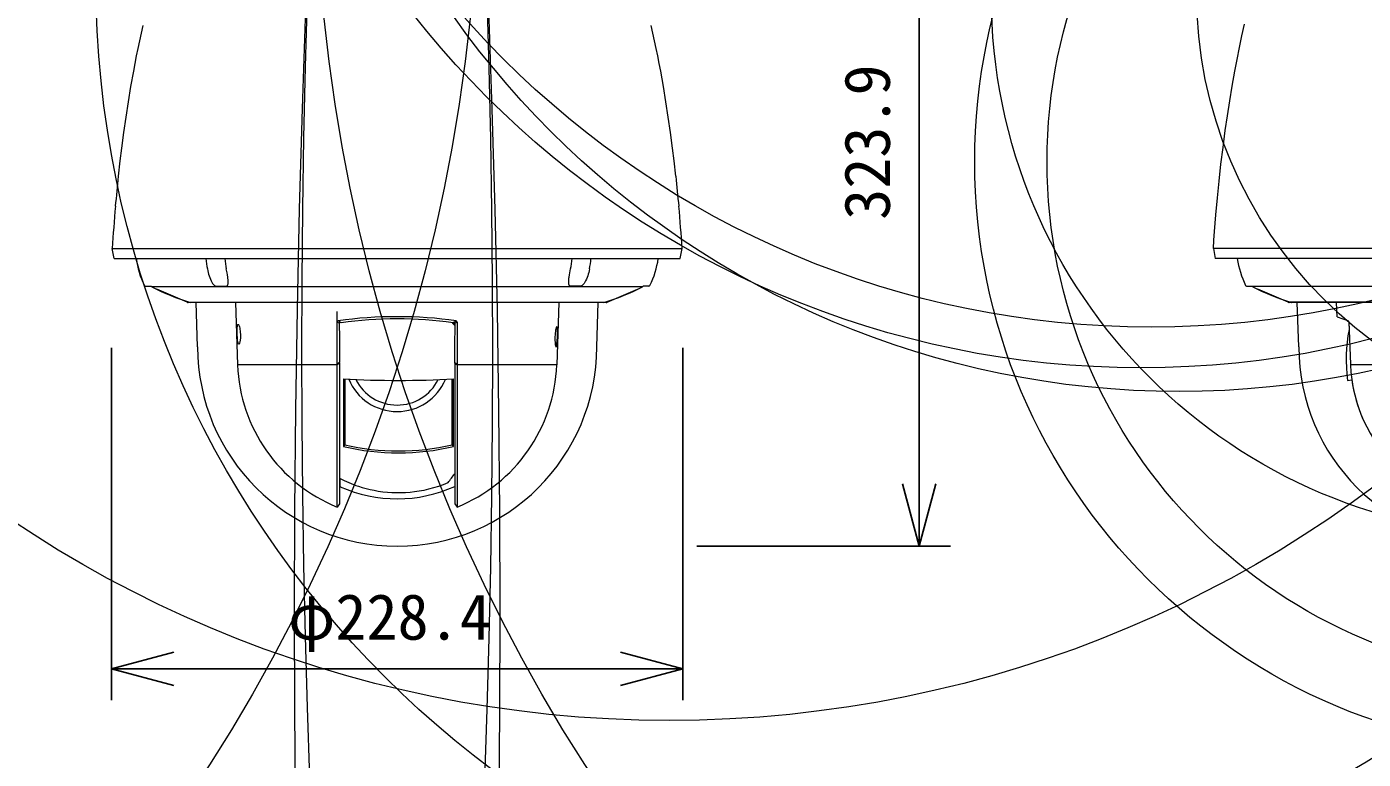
# Model space of a CAD drawing. Units: millimetres, scale not verified. Extents: x -13524 to 23390, y -15630 to 11631.
# Drawn here: x -39.4 to 14.2, y 25.2 to 54.6 of the extents above; entities that cross this region are included whole.
import ezdxf
from ezdxf.enums import TextEntityAlignment as Align

# ---------------------------------------------------------------- set-up
doc = ezdxf.new("R2010")
doc.units = ezdxf.units.MM
doc.header["$LTSCALE"] = 0.125
doc.layers.add('0-0_0', color=7, linetype='Continuous')
doc.layers.add('0-5_SUNPO', color=7, linetype='Continuous')
doc.layers.add('0-4_GAIKEI', color=1, linetype='Continuous', lineweight=18)
doc.styles.add('ＭＳ ゴシック', font='')
doc.styles.get('ＭＳ ゴシック').set_extended_font_data('MS Gothic')

# ---------------------------------------------------------------- blocks, each defined once
blk = doc.blocks.new('_Open30')
at = {"layer": '0-0_0'}
blk.add_line((0, 0), (-1, 0), dxfattribs=at)
blk.add_lwpolyline([(-1, 0.26795), (0, 0), (-1, -0.26795)], dxfattribs=at)
blk = doc.blocks.new('D1')
at = {"layer": '0-5_SUNPO'}
for p, q in [((286.5496, 409.1809), (286.5496, 395.054)), ((309.4496, 409.1809), (309.4496, 395.054)), ((289.0496, 396.304), (306.9496, 396.304))]:
    blk.add_line(p, q, dxfattribs=at)
at = {"layer": '0-5_SUNPO', "xscale": 2.5, "yscale": 2.5, "rotation": 180}
blk.add_blockref('_Open30', (286.5496, 396.304), dxfattribs=at)
at = {"layer": '0-5_SUNPO', "xscale": 2.5, "yscale": 2.5}
blk.add_blockref('_Open30', (309.4496, 396.304), dxfattribs=at)
at = {"layer": '0-5_SUNPO', "style": 'ＭＳ ゴシック'}
blk.add_text('φ228.4', height=1.833, dxfattribs=at).set_placement((293.6246, 396.929), align=Align.BOTTOM_LEFT)
blk = doc.blocks.new('D2')
at = {"layer": '0-5_SUNPO'}
for p, q in [((304.2232, 433.6635), (320.1765, 433.6635)), ((318.9265, 403.7293), (318.9265, 431.1635)), ((310.0159, 401.2293), (320.1765, 401.2293))]:
    blk.add_line(p, q, dxfattribs=at)
at = {"layer": '0-5_SUNPO', "xscale": 2.5, "yscale": 2.5}
for p, rotation in [((318.9265, 433.6635), 90), ((318.9265, 401.2293), 270)]:
    blk.add_blockref('_Open30', p, dxfattribs=dict(at, rotation=rotation))
at = {"layer": '0-5_SUNPO', "style": 'ＭＳ ゴシック'}
blk.add_text('323.9', height=1.833, rotation=90, dxfattribs=at).set_placement((318.3015, 414.3214), align=Align.BOTTOM_LEFT)

msp = doc.modelspace()

# ---------------------------------------------------------------- linework, layer by layer
at = {"layer": '0-4_GAIKEI'}
for p, q in [((-35.927, 45.6642), (-13.083, 45.6642)), ((31.0612, 45.6642), (8.2171, 45.6642)), ((-14.6694, 44.1342), (-34.3406, 44.1342)), ((-31.7605, 44.1575), (-31.756, 44.1574)), ((-31.756, 44.1574), (-31.5511, 44.1574)), ((-31.5511, 44.1574), (-31.3405, 44.1574)), ((-31.3406, 44.1574), (-31.3358, 44.1575)), ((-17.3589, 44.1574), (-17.5695, 44.1574)), ((-17.154, 44.1574), (-17.3589, 44.1574)), ((9.55, 44.1542), (29.7282, 44.1542)), ((-30.9886, 43.5062), (-30.9011, 41.0008)), ((-18.0214, 43.5062), (-18.1089, 41.0008)), ((13.1756, 42.9306), (13.1556, 43.5042)), ((-26.905, 35.2912), (-26.905, 43.1439)), ((13.1756, 42.9306), (13.629, 42.7638)), ((-26.8262, 42.666), (-26.905, 42.7148)), ((-22.2443, 42.6966), (-22.184, 42.631)), ((-22.105, 42.7148), (-22.1838, 42.666)), ((-22.105, 42.7148), (-22.105, 35.2912)), ((13.6459, 42.7148), (13.7094, 41.0266)), ((13.6459, 42.7148), (13.657, 42.4177)), ((-30.7936, 42.2938), (-30.7898, 42.2242)), ((-26.905, 41.0008), (-30.9011, 41.0008)), ((-26.8155, 41.0933), (-26.905, 41.0266)), ((-26.8153, 41.068), (-26.905, 41.0008)), ((-26.8153, 41.068), (-26.8155, 41.0933)), ((-26.8153, 41.068), (-26.8151, 41.0061)), ((-22.1947, 41.068), (-22.1946, 41.0933)), ((-22.1947, 41.068), (-22.105, 41.0008)), ((-22.1946, 41.0933), (-22.105, 41.0266)), ((-18.1089, 41.0008), (-22.105, 41.0008)), ((13.7094, 41.0266), (13.7104, 41.0008)), ((25.5679, 41.0008), (13.7104, 41.0008)), ((-26.66, 40.4326), (-26.66, 37.7226)), ((-26.605, 40.4297), (-26.605, 37.7755)), ((-22.3198, 40.4289), (-22.3198, 37.7852)), ((-22.305, 40.4297), (-22.305, 37.7755)), ((-22.25, 37.7226), (-22.25, 40.4326)), ((13.5985, 40.3752), (13.7639, 40.3985)), ((-26.605, 37.7755), (-26.66, 37.7226)), ((-22.25, 37.7226), (-22.305, 37.7755)), ((-26.805, 36.1184), (-26.805, 36.4428)), ((-22.195, 36.6054), (-22.2016, 36.6212)), ((-26.805, 36.3992), (-26.815, 36.3992)), ((-26.7872, 36.1104), (-26.7874, 36.4338)), ((-22.195, 36.1229), (-22.195, 35.4168)), ((-22.195, 35.4168), (-22.105, 35.2912))]:
    msp.add_line(p, q, dxfattribs=at)
at = {"layer": '0-4_GAIKEI', "color": 7}
for p, q in [((-35.855, 45.2642), (-35.927, 45.6642)), ((-13.155, 45.2642), (-13.083, 45.6642)), ((8.2171, 45.6642), (8.2891, 45.2642)), ((-35.855, 45.2642), (-13.155, 45.2642)), ((30.9891, 45.2642), (8.2891, 45.2642)), ((11.0587, 45.2614), (11.0629, 45.2642)), ((11.0688, 45.2642), (11.0587, 45.2614)), ((-34.5941, 44.1542), (-34.3729, 44.1542)), ((-32.9239, 43.5123), (-34.1445, 44.0354)), ((-16.0861, 43.5123), (-14.8655, 44.0354)), ((-14.4159, 44.1542), (-14.6371, 44.1542)), ((-32.7807, 43.5042), (-32.7714, 43.5042)), ((-32.505, 41.7242), (-32.5672, 43.5042)), ((-16.2298, 43.5042), (-17.2429, 43.5042)), ((-16.505, 41.7242), (-16.4428, 43.5042)), ((-16.2293, 43.5042), (-16.2386, 43.5042)), ((-16.0861, 43.5123), (-16.0864, 43.5123)), ((28.0186, 43.5042), (11.2596, 43.5042)), ((27.9282, 43.5062), (11.3501, 43.5062)), ((11.3637, 43.5042), (11.3659, 43.5042)), ((11.6391, 41.7242), (11.577, 43.5042))]:
    msp.add_line(p, q, dxfattribs=at)
for points in [[(8.2171, 45.6642), (8.2386, 46.0031), (8.2621, 46.3419), (8.315, 47.0191), (8.3758, 47.6956), (8.4442, 48.3714), (8.5201, 49.0464), (8.6033, 49.7205), (8.6937, 50.3938), (8.7802, 50.9927), (8.8724, 51.5891), (8.9709, 52.1845), (9.0766, 52.7804), (9.1659, 53.2532), (9.2605, 53.7268), (9.3601, 54.1977), (9.465, 54.6649)], [(-35.679, 48.5642), (-35.6079, 49.1818), (-35.5439, 49.6968), (-35.4614, 50.3147), (-35.373, 50.9317), (-35.2783, 51.5479), (-35.1769, 52.1631), (-35.0681, 52.777), (-35.0108, 53.0835), (-34.9515, 53.3897), (-34.8901, 53.6955), (-34.8264, 54.0009), (-34.7604, 54.3058), (-34.6918, 54.6102)], [(-13.331, 48.5642), (-13.4021, 49.1818), (-13.4661, 49.6968), (-13.5486, 50.3147), (-13.637, 50.9317), (-13.7317, 51.5479), (-13.8331, 52.1631), (-13.9419, 52.777), (-13.9992, 53.0835), (-14.0585, 53.3897), (-14.1199, 53.6955), (-14.1836, 54.0009), (-14.2496, 54.3058), (-14.3182, 54.6102)], [(11.8693, 45.2614), (11.0587, 45.2614), (11.0585, 45.2642)], [(28.058, 43.5123), (11.2203, 43.5123), (9.9996, 44.0354)], [(-16.1255, 43.5042), (-16.1258, 43.5042), (-32.8845, 43.5042)], [(-16.216, 43.5062), (-31.7793, 43.5062), (-32.7941, 43.5062)]]:
    msp.add_lwpolyline(points, dxfattribs=at)
at = {"layer": '0-4_GAIKEI'}
for points in [[(-32.1142, 44.8458), (-32.0992, 44.7722), (-32.0819, 44.6988), (-32.064, 44.6328), (-32.0438, 44.5674), (-32.0197, 44.4993), (-31.992, 44.4313), (-31.9602, 44.3647), (-31.933, 44.3157), (-31.9022, 44.2683), (-31.8792, 44.2378), (-31.8534, 44.2089), (-31.8233, 44.1824)], [(-31.3085, 44.1824), (-31.3008, 44.1949), (-31.2949, 44.2086), (-31.2903, 44.223), (-31.2847, 44.2502), (-31.2816, 44.2783), (-31.2803, 44.3102), (-31.2806, 44.3425), (-31.2848, 44.4083), (-31.2923, 44.4758), (-31.2987, 44.5211), (-31.3133, 44.6122), (-31.3271, 44.6897), (-31.3563, 44.8459)], [(-17.6015, 44.1824), (-17.6092, 44.1949), (-17.6151, 44.2086), (-17.6197, 44.223), (-17.6253, 44.2502), (-17.6284, 44.2783), (-17.6297, 44.3102), (-17.6294, 44.3425), (-17.6252, 44.4083), (-17.6177, 44.4758), (-17.6114, 44.5211), (-17.5967, 44.6122), (-17.5829, 44.6897), (-17.5537, 44.8459)], [(-16.7959, 44.8458), (-16.8108, 44.7722), (-16.8281, 44.6988), (-16.846, 44.6328), (-16.8662, 44.5674), (-16.8903, 44.4993), (-16.918, 44.4313), (-16.9498, 44.3647), (-16.977, 44.3157), (-17.0078, 44.2683), (-17.0308, 44.2378), (-17.0566, 44.2089), (-17.0867, 44.1824), (-17.0982, 44.1717), (-17.1117, 44.1646), (-17.1249, 44.1606), (-17.1495, 44.1575), (-17.154, 44.1574)], [(-31.8233, 44.1824), (-31.8118, 44.1717), (-31.7983, 44.1646), (-31.7851, 44.1606), (-31.7605, 44.1575)], [(-31.3358, 44.1575), (-31.3243, 44.1589), (-31.3196, 44.1606), (-31.3141, 44.1648), (-31.3105, 44.172), (-31.3085, 44.1824)], [(-17.5695, 44.1574), (-17.5742, 44.1575), (-17.5857, 44.1589), (-17.5904, 44.1606), (-17.5959, 44.1648), (-17.5996, 44.172), (-17.6015, 44.1824)], [(-30.7898, 42.2242), (-30.7887, 42.1521), (-30.7904, 42.0827), (-30.7974, 41.9939), (-30.8084, 41.9207), (-30.8206, 41.8714), (-30.8272, 41.8532), (-30.834, 41.8393), (-30.8408, 41.8299), (-30.8476, 41.825), (-30.8516, 41.8242), (-30.8563, 41.8254), (-30.8611, 41.8289), (-30.8656, 41.8348), (-30.8744, 41.8535), (-30.8826, 41.8813), (-30.8901, 41.9178), (-30.8998, 41.9875), (-30.9076, 42.0721), (-30.9158, 42.2242), (-30.9182, 42.3304), (-30.9175, 42.4281), (-30.9149, 42.4898), (-30.9104, 42.5412), (-30.9064, 42.569), (-30.9016, 42.5913), (-30.8963, 42.6072), (-30.8903, 42.6179), (-30.8852, 42.6226), (-30.8798, 42.6242), (-30.8757, 42.6233), (-30.867, 42.6167), (-30.8602, 42.6074), (-30.8532, 42.5944), (-30.839, 42.5579), (-30.8282, 42.5208), (-30.818, 42.4763), (-30.8083, 42.4218), (-30.8001, 42.3615), (-30.7936, 42.2938)], [(-26.905, 42.7148), (-26.9029, 42.7302), (-26.8968, 42.7439), (-26.8858, 42.756), (-26.8723, 42.7627), (-26.8671, 42.7638)], [(-26.8131, 42.7019), (-26.8041, 42.7085), (-26.7924, 42.7109), (-26.784, 42.7099), (-26.7777, 42.7076), (-26.7741, 42.7051)], [(-22.1969, 42.7019), (-22.206, 42.7085), (-22.2176, 42.7109), (-22.226, 42.7099), (-22.2323, 42.7076), (-22.2359, 42.7051)], [(-22.105, 42.7148), (-22.1071, 42.7302), (-22.1132, 42.7439), (-22.1242, 42.756), (-22.1377, 42.7627), (-22.1429, 42.7638)], [(13.6459, 42.7148), (13.6433, 42.7368), (13.6376, 42.7543), (13.632, 42.762), (13.629, 42.7638)], [(-26.8151, 41.0061), (-26.815, 35.4168), (-26.905, 35.2912)], [(-22.1947, 41.068), (-22.1949, 41.0061), (-22.195, 35.4168)], [(-26.815, 36.4479), (-26.6311, 36.3577), (-26.4436, 36.2746), (-26.3485, 36.2357), (-26.2526, 36.1987), (-26.1563, 36.1636), (-26.0593, 36.1305), (-25.9025, 36.0813), (-25.7442, 36.0372), (-25.5846, 35.9981), (-25.4237, 35.9642), (-25.2619, 35.9354), (-25.0811, 35.9096), (-24.8994, 35.8903), (-24.7172, 35.8776), (-24.5346, 35.8714), (-24.3519, 35.8718), (-24.1694, 35.8788), (-23.9872, 35.8924), (-23.8057, 35.9126), (-23.625, 35.9392), (-23.5255, 35.9567), (-23.4264, 35.9762), (-23.2294, 36.021), (-23.0344, 36.0734), (-22.8416, 36.1335), (-22.6514, 36.2009), (-22.464, 36.2756)]]:
    msp.add_lwpolyline(points, dxfattribs=at)
msp.add_lwpolyline([(-18.0821, 42.1242), (-18.0793, 42.2304), (-18.0787, 42.3281), (-18.0801, 42.3959), (-18.0834, 42.4509), (-18.0888, 42.4913), (-18.0932, 42.5087), (-18.0984, 42.5196), (-18.103, 42.5237), (-18.1055, 42.5242), (-18.1098, 42.5228), (-18.1144, 42.5187), (-18.1191, 42.5118), (-18.1274, 42.4943), (-18.136, 42.4694), (-18.1452, 42.435), (-18.1542, 42.393), (-18.1629, 42.3423), (-18.1705, 42.2853), (-18.178, 42.2068), (-18.1825, 42.1242), (-18.1839, 42.0522), (-18.1827, 41.9828), (-18.1773, 41.8939), (-18.1684, 41.8207), (-18.1585, 41.7714), (-18.1477, 41.7393), (-18.1404, 41.7277), (-18.1368, 41.725), (-18.1337, 41.7242), (-18.132, 41.7244), (-18.1286, 41.7262), (-18.1238, 41.7324), (-18.1191, 41.7426), (-18.1122, 41.7667), (-18.1059, 41.8001), (-18.098, 41.8634), (-18.0914, 41.9424)], close=True, dxfattribs=at)
for centre, radius in [((1677.2248, 1204.7995), 1998.5303), ((-4899.4522, -7005.2079), 8624.3126), ((-670.5169, 67.2225), 712.7527), ((-646.7463, 31.0607), 626.3595), ((596.5403, 31.1243), 625.1617), ((-464.0869, 41.4763), 443.4033), ((414.2744, 41.5261), 442.5992), ((-347.0647, 63.9564), 388.6825), ((-314.5024, 63.3042), 356.7168), ((-231.3831, 109.7214), 275.7766), ((-230.4627, 63.1191), 272.0774), ((-126.3322, 90.268), 169.3384), ((-104.0595, 74.437), 146.726), ((-127.4606, 30.1281), 175.1462), ((-89.9388, 57.3943), 132.6051), ((-59.271, 71.9561), 101.4854), ((-58.9358, 71.9641), 101.1501), ((-48.1418, 74.9512), 90.6145), ((-53.7523, 56.9869), 96.225), ((-240.0022, -344.9388), 496.548), ((-30.4711, 71.9628), 72.0858), ((-37.7818, 56.9023), 80.2544), ((-16.1702, 75.377), 58.8317), ((-89.7593, 61.8945), 68.53), ((40.7448, 61.895), 68.5255), ((-22.9378, 56.6364), 65.5999), ((-13.5983, 73.9666), 47.2345), ((5.721, 79.2293), 36.7199), ((5.3214, 77.9946), 37.1139), ((6.8426, 75.5563), 35.6268), ((2.945, 56.428), 39.5248), ((20.9847, 55.8104), 21.6696), ((-36.0293, -651.4036), 725.1254), ((-12.9807, -651.4037), 725.1255), ((-29.4074, -63.7619), 137.6261), ((-19.6026, -63.7619), 137.6261), ((25.0016, 55.9657), 17.4633), ((22.3509, 49.1537), 23.7)]:
    msp.add_circle(centre, radius, dxfattribs=at)
at = {"layer": '0-4_GAIKEI', "color": 7}
for centre, radius in [((-76.4513, -23.8152), 142.4954), ((-46.9011, -1.6131), 105.5262), ((-46.9011, -1.6131), 105.5262), ((22.3509, 49.1537), 20.8)]:
    msp.add_circle(centre, radius, dxfattribs=at)
for centre, radius, start, end in [((-49.7049, 49.3623), 14.0486, 351.82334, 356.74337), ((-49.7049, 49.3623), 14.0486, 351.82334, 356.74336), ((0.6949, 49.3623), 14.0486, 183.25663, 188.17666), ((0.6949, 49.3623), 14.0486, 183.25663, 188.17666), ((22.0146, 42.1571), 58.0477, 174.8534, 176.53618), ((-71.0246, 42.1571), 58.0477, 3.46381, 5.14659), ((-31.3066, 45.798), 3.7034, 188.28762, 205.86503), ((-17.7034, 45.798), 3.7034, 334.13496, 351.71237), ((12.8375, 45.798), 3.7034, 188.28762, 205.86503), ((-34.5941, 44.2042), 0.05, 205.86503, 270), ((-34.1993, 44.3989), 0.3, 234.64087, 241.91016), ((-30.571, 51.1986), 8.0073, 241.91559, 253.88126), ((-18.439, 51.1986), 8.0073, 286.11874, 298.0844), ((-14.8107, 44.3989), 0.3, 298.08985, 305.36195), ((-14.4159, 44.2042), 0.05, 270, 334.13496), ((9.55, 44.2042), 0.05, 205.86503, 269.99998), ((9.9448, 44.3989), 0.3, 234.63939, 241.91016), ((13.5731, 51.1986), 8.0073, 241.91559, 253.88126), ((-32.8845, 43.6042), 0.1, 246.80146, 270.00005), ((-16.1255, 43.6042), 0.1, 269.99994, 293.19854), ((11.2596, 43.6042), 0.1, 246.80146, 270.00005), ((11.3642, 43.5558), 0.0516, 254.12861, 271.84213), ((-24.505, 41.7242), 8, 180.00001, 359.99998), ((19.6391, 41.7242), 8, 180.00001, 359.99998)]:
    msp.add_arc(centre, radius, start, end, dxfattribs=at)
at = {"layer": '0-4_GAIKEI'}
for centre, radius, start, end in [((-27.132, 45.7848), 5.0699, 185.92546, 190.67365), ((-26.3713, 45.785), 5.0728, 185.92443, 190.66885), ((-22.5387, 45.785), 5.0728, 349.33115, 354.07557), ((-21.778, 45.7848), 5.0699, 349.32635, 354.07454), ((-20.127, 53.6033), 12.7642, 238.12608, 238.76079), ((852.9054, 47.8809), 879.7471, 180.33963, 180.44206), ((-26.7736, 42.6673), 0.0526, 138.79301, 181.43133), ((-27.1099, 42.3639), 0.4787, 42.45183, 45.46225), ((-26.7408, 42.6489), 0.0413, 98.12795, 112.61972), ((-9.7423, 54.1187), 16.9772, 222.28917, 222.87255), ((-28.8827, 53.6028), 12.7636, 301.23919, 301.87394), ((-22.2692, 42.6489), 0.0413, 67.38029, 81.87206), ((-21.9001, 42.364), 0.4787, 134.53775, 137.54818), ((-22.2364, 42.6673), 0.0526, 358.56867, 41.20702), ((-901.9135, 47.8809), 879.7452, 359.55794, 359.66036), ((19.6391, 41.2242), 6.1, 168.71675, 188.00002), ((-24.505, 41.2242), 6.4, 182, 247.97568), ((-24.505, 41.2242), 6.4, 292.02431, 358), ((19.6391, 41.2242), 5.9329, 182.15754, 357.84247), ((-24.505, 41.2242), 2.1, 202.46589, 337.3935), ((-24.5075, 41.2242), 1.84, 206.30013, 333.55449), ((19.639, 41.2241), 5.9328, 187.9998, 203.8589), ((-32.0925, 43.8573), 12.2552, 321.78257, 323.86376), ((-26.7749, 36.1379), 0.0301, 180.14389, 245.80988), ((-24.505, 41.2242), 5.5999, 245.75003, 245.93893), ((-24.505, 41.2242), 5.6, 245.9494, 294.36261)]:
    msp.add_arc(centre, radius, start, end, dxfattribs=at)
for centre, major_axis, ratio, start_param, end_param in [((-24.505, 40.5825), (6.3812, 0), 0.367974, 1.1916089, 1.9499858), ((-24.505, 40.567), (6.1896, 0), 0.367949, 1.2002119, 1.9413859), ((-24.455, 41.2243), (6.1003, 0), 0.13918, 4.342555, 5.0822171), ((-24.455, 41.2246), (6.1003, 0), 0.615693, 4.3425533, 5.0822155), ((-24.455, 41.2249), (5.9805, 0), 0.61572, 4.3446587, 5.0801219)]:
    msp.add_ellipse(centre, major_axis=major_axis, ratio=ratio, start_param=start_param, end_param=end_param, dxfattribs=at)

# ---------------------------------------------------------------- block references
at = {"layer": '0-5_SUNPO'}
for name in ['D2', 'D1']:
    msp.add_blockref(name, (-322.5046, -367.5051), dxfattribs=at)

doc.saveas('drawing.dxf')
